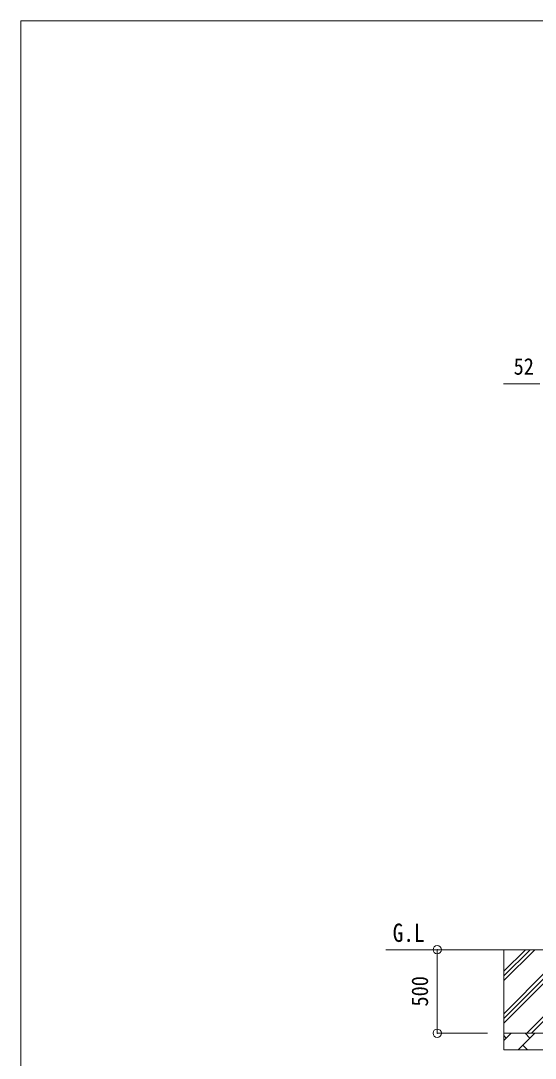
# Model space of a CAD drawing. Units: millimetres at full size, sheet at 1:50. Extents: x -14053 to 14053, y -9700 to 9700.
# Drawn here: x -14053 to -10977, y 3493 to 9700 of the extents above; entities that cross this region are included whole.
import ezdxf
from ezdxf.enums import TextEntityAlignment as Align

# ---------------------------------------------------------------- set-up
doc = ezdxf.new("R2010")
doc.units = ezdxf.units.MM
doc.header["$LTSCALE"] = 50
doc.header["$PDMODE"] = 32
doc.header["$PDSIZE"] = 50
for name, color, linetype, lineweight in [('0-4_設備', 7, 'Continuous', 9), ('0-6_手摺', 5, 'Continuous', 5), ('0-7_ハッチ', 7, 'Continuous', 9), ('0-8_外構', 6, 'Continuous', 9), ('F-0_ﾚｲﾔ240', 7, 'Continuous', 9)]:
    doc.layers.add(name, color=color, linetype=linetype, lineweight=lineweight)
doc.styles.add('ＭＳ ゴシック', font='')
doc.styles.get('ＭＳ ゴシック').set_extended_font_data('MS Gothic')

msp = doc.modelspace()

# ---------------------------------------------------------------- linework, layer by layer
at = {"layer": '0-4_設備'}
for p, q in [((-10896.94, 4142.73), (-11869.75, 4142.73)), ((-11164.44, 4142.73), (-11164.44, 3542.73)), ((-11164.44, 3957.68), (-10979.38, 4142.73)), ((-11164.44, 3985.96), (-11007.67, 4142.73)), ((-11164.44, 4014.25), (-11035.95, 4142.73)), ((-11164.44, 3759.69), (-10896.94, 4027.19)), ((-11164.44, 3731.4), (-10896.94, 3998.9)), ((-11164.44, 3703.12), (-10896.94, 3970.62)), ((-11026.84, 3642.73), (-10896.94, 3772.63)), ((-10998.55, 3642.73), (-10896.94, 3744.35)), ((-11164.44, 3642.73), (-10504.44, 3642.73)), ((-11164.44, 3599.84), (-11121.54, 3642.73)), ((-11150.1, 3614.18), (-11164.44, 3628.52)), ((-11080.12, 3542.73), (-10980.12, 3642.73)), ((-11008.67, 3614.18), (-11037.23, 3642.73)), ((-10504.44, 3542.73), (-11164.44, 3542.73)), ((-11051.57, 3571.28), (-11023.01, 3542.73))]:
    msp.add_line(p, q, dxfattribs=at)
at = {"layer": '0-6_手摺', "color": 6, "lineweight": 9}
msp.add_line((-11563.44, 4142.73), (-11563.44, 3642.73), dxfattribs=at)
at = {"layer": '0-8_外構'}
for p, q in [((-10949.94, 7527.04), (-11167.33, 7527.04)), ((-11563.44, 4142.73), (-11263.44, 4142.73)), ((-11563.44, 3642.73), (-11263.44, 3642.73))]:
    msp.add_line(p, q, dxfattribs=at)
for p in [(-11563.44, 4142.73), (-11563.44, 3642.73)]:
    msp.add_point(p, dxfattribs=at)
at = {"layer": 'F-0_ﾚｲﾔ240', "color": 5, "lineweight": 5}
for q in [(-14053.43, -9700), (13346.57, 9700)]:
    msp.add_line((-14053.43, 9700), q, dxfattribs=at)

# ---------------------------------------------------------------- texts
at = {"layer": '0-7_ハッチ', "style": 'ＭＳ ゴシック', "width": 0.85}
msp.add_text('G.L', height=110, dxfattribs=at).set_placement((-11829.53, 4156.18), align=Align.BOTTOM_LEFT)
at = {"layer": '0-8_外構', "color": 7, "style": 'ＭＳ ゴシック', "width": 0.9}
msp.add_text('52', height=98.97, dxfattribs=at).set_placement((-11106.44, 7552.76), align=Align.BOTTOM_LEFT)
msp.add_text('500', height=98.97, rotation=90, dxfattribs=at).set_placement((-11588.44, 3802.73), align=Align.BOTTOM_LEFT)

doc.saveas('drawing.dxf')
